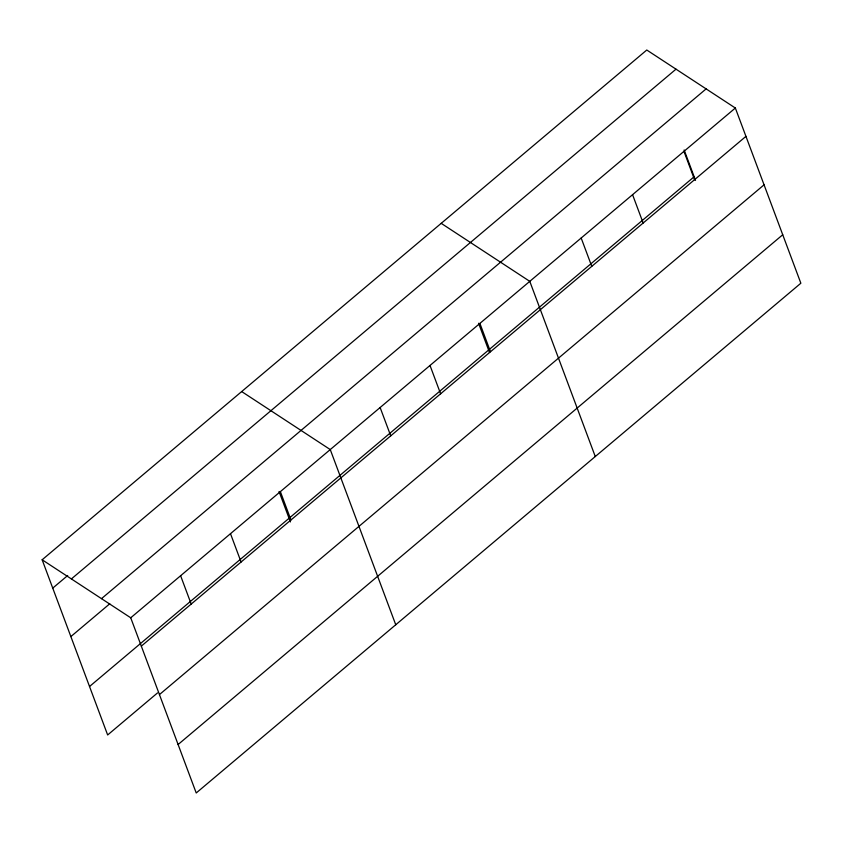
<?xml version="1.0" encoding="UTF-8"?>
<svg xmlns="http://www.w3.org/2000/svg" width="843" height="843" viewBox="0 0 843 843"><rect width="100%" height="100%" fill="white"/><g stroke="black" fill="none" stroke-linecap="round" stroke-linejoin="round"><path stroke-width="1.26" d="M42.15 559.784L646.781 50.022L735.349 108.03L800.85 283.216L196.219 792.978L130.728 617.793L42.15 559.784L107.651 734.97L157.525 692.914M52.74 588.119L67.703 575.506M71.381 578.93L676.002 69.168M101.497 598.646L706.118 88.894M70.865 636.581L109.769 603.778M130.728 617.793L735.349 108.03M89.527 686.508L694.158 176.745M141.318 646.128L745.95 136.366M159.443 694.59L764.064 184.828M178.105 744.517L782.736 234.754M441.205 223.342L529.783 281.351L595.274 456.537M241.678 391.563L330.256 449.572L395.746 624.758M684.137 149.959L695.517 180.381M683.958 151.361L694.548 179.696M632.566 194.691L643.156 223.026M581.175 238.021L591.765 266.356M479.899 323.406L490.489 351.742M478.571 323.269L489.488 352.49M430.014 365.462L440.604 393.797M380.13 407.517L390.731 435.852M280.371 491.627L290.961 519.962M279.044 491.49L290.413 521.922M230.487 533.682L241.087 562.018M180.613 575.737L191.203 604.073"/></g></svg>
